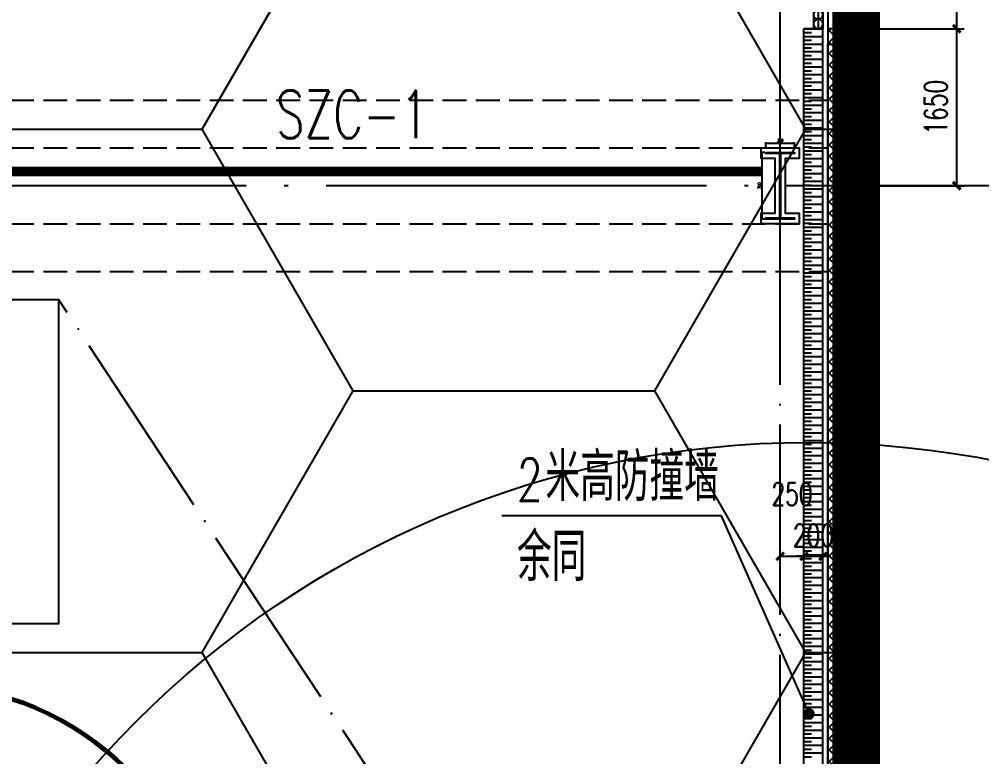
# Model space of a CAD drawing. Extents: x -821772 to -21949, y 506164 to 1049594.
# Drawn here: x -136858 to -126734, y 650570 to 658320 of the extents above; entities that cross this region are included whole.
import ezdxf
from ezdxf.enums import TextEntityAlignment as Align
from ezdxf.xclip import XClip

# ---------------------------------------------------------------- set-up
doc = ezdxf.new("R2010")
doc.units = 0
doc.header["$LTSCALE"] = 1000
doc.header["$MEASUREMENT"] = 0
doc.header["$XCLIPFRAME"] = 2
for name, pattern in [('10平面20250807_t3$0$CENTER', [2, 1.25, -0.25, 0.25, -0.25]), ('10平面20250807_t3$0$DASH', [0.35, 0.25, -0.1]), ('10平面20250807_t3$0$DOTE', [2.42, 2, -0.2, 0.02, -0.2]), ('DASH', [0.35, 0.25, -0.1])]:
    doc.linetypes.add(name, pattern=pattern)
doc.layers.get('Defpoints').update_dxf_attribs({"color": 210})
for name, color, linetype, lineweight in [('1-防火分区线', 201, 'DASH', 50), ('10平面20250807_t3$0$THIN', 8, 'Continuous', 0), ('10平面20250807_t3$0$柱间支撑', 8, '10平面20250807_t3$0$CENTER', 0)]:
    doc.layers.add(name, color=color, linetype=linetype, lineweight=lineweight)
for name, color, linetype in [('10平面20250807_t3$0$99平面图例外参$0$A-HATCH-2', 8, 'Continuous'), ('10平面20250807_t3$0$A-AXIS-DOTE', 8, '10平面20250807_t3$0$DOTE'), ('10平面20250807_t3$0$A-AXIS-DP', 8, 'Continuous'), ('10平面20250807_t3$0$A-HATCH-2', 8, 'Continuous'), ('10平面20250807_t3$0$A-HRAIL', 8, 'Continuous'), ('10平面20250807_t3$0$A-LIN-V', 8, 'Continuous'), ('10平面20250807_t3$0$A-SFCE', 8, 'Continuous'), ('10平面20250807_t3$0$A-WINDOW', 8, 'Continuous'), ('10平面20250807_t3$0$AS-COLN', 8, 'Continuous'), ('10平面20250807_t3$0$AS-WALL', 8, 'Continuous'), ('10平面20250807_t3$0$AS-结构边线层', 8, 'Continuous'), ('10平面20250807_t3$0$CURTWALL', 8, 'Continuous'), ('10平面20250807_t3$0$DIM_SYMB', 8, 'Continuous'), ('10平面20250807_t3$0$PUB_HATCH', 8, 'Continuous'), ('10平面20250807_t3$0$PUB_TEXT', 8, 'Continuous'), ('10平面20250807_t3$0$SB_ZF消火栓', 10, 'Continuous'), ('PUB_HATCH', 8, 'Continuous')]:
    doc.layers.add(name, color=color, linetype=linetype)
doc.styles.add('10平面20250807_t3$0$_TCH_DIM', font='SIMPLEX', dxfattribs={"bigfont": 'GBCBIG'})
doc.styles.add('10平面20250807_t3$0$_TCH_DIM_T3', font='SIMPLEX', dxfattribs={"width": 0.705882, "bigfont": 'GBCBIG'})
doc.styles.add('10平面20250807_t3$0$TSSD_Rein', font='tj-romans1.shx', dxfattribs={"width": 0.7, "bigfont": 'tj-hztxt.shx'})
doc.dimstyles.new('10平面20250807_t3$0$_TCH_ARCH&&10', dxfattribs={"dimtxt": 29.75, "dimasz": 10, "dimexe": 10, "dimexo": 10, "dimgap": 12.625, "dimtad": 1, "dimdec": 0, "dimzin": 0, "dimdsep": 46, "dimtxsty": '10平面20250807_t3$0$_TCH_DIM_T3', "dimblk": '10平面20250807_t3$0$_ArchTick', "dimcen": 0.09, "dimclrt": 7, "dimazin": 2, "dimtfac": 1, "dimtdec": 0, "dimtix": 1, "dimtmove": 2, "dimatfit": 3, "dimfxl": 0, "dimtolj": 1, "dimtzin": 0, "dimarcsym": 0})
doc.dimstyles.new('10平面20250807_t3$0$_TCH_ARCH&&80', dxfattribs={"dimtxt": 238, "dimasz": 80, "dimexe": 80, "dimexo": 80, "dimgap": 101, "dimtad": 1, "dimdec": 0, "dimzin": 0, "dimdsep": 46, "dimtxsty": '10平面20250807_t3$0$_TCH_DIM_T3', "dimblk": '10平面20250807_t3$0$_ArchTick', "dimcen": 0.09, "dimclrt": 7, "dimazin": 2, "dimtfac": 1, "dimtdec": 0, "dimtix": 1, "dimtmove": 2, "dimatfit": 3, "dimfxl": 0, "dimtolj": 1, "dimtzin": 0, "dimarcsym": 0})

# ---------------------------------------------------------------- blocks, each defined once
blk = doc.blocks.new('10平面20250807_t3$0$dote')
at = {"layer": '10平面20250807_t3$0$A-AXIS-DOTE'}
blk.add_line((91882.2, -264080), (91882.2, 36662.3), dxfattribs=at)
at = {"layer": '10平面20250807_t3$0$A-AXIS-DOTE', "ltscale": 2}
blk.add_line((100786.4, -148250), (-75513.6, -148250), dxfattribs=at)
blk = doc.blocks.new('10平面20250807_t3$0$43243')
at = {"layer": '10平面20250807_t3$0$AS-结构边线层'}
blk.add_lwpolyline([(-155994, 639720), (-146454, 639720), (-146454, 640170), (-144354, 640170), (-144354, 639720), (-128354, 639720), (-128354, 658060), (-128054, 658060), (-128054, 681330), (-128354, 681330), (-128354, 696460), (-128054, 696460), (-128054, 715680), (-128354, 715680), (-128354, 722920), (-128354, 722920), (-144354, 722920), (-144354, 722470), (-146454, 722470), (-146454, 722920), (-155994, 722920)], dxfattribs=at)
blk = doc.blocks.new('10平面20250807_t3$0$_ArchTick')
at = {"color": 0, "linetype": 'ByBlock', "const_width": 0.4}
blk.add_lwpolyline([(-0.5, -0.5), (0.5, 0.5)], dxfattribs=at)
blk = doc.blocks.new('*D10488')
at = {"layer": '10平面20250807_t3$0$A-AXIS-DP', "color": 0, "lineweight": -2}
for p, q in [((-195790, 766880), (-195790, 766929)), ((-195790, 766919), (-195490, 766919)), ((-195490, 766880), (-195490, 766929))]:
    blk.add_line(p, q, dxfattribs=at)
at = {"layer": 'Defpoints', "color": 0}
for p in [(-195490, 766919), (-195790, 766870), (-195490, 766870)]:
    blk.add_point(p, dxfattribs=at)
at = {"layer": '10平面20250807_t3$0$A-AXIS-DP', "color": 0, "lineweight": -2, "xscale": 10, "yscale": 10, "zscale": 10, "rotation": 180}
blk.add_blockref('10平面20250807_t3$0$_ArchTick', (-195790, 766919), dxfattribs=at)
at = {"layer": '10平面20250807_t3$0$A-AXIS-DP', "color": 0, "lineweight": -2, "xscale": 10, "yscale": 10, "zscale": 10}
blk.add_blockref('10平面20250807_t3$0$_ArchTick', (-195490, 766919), dxfattribs=at)
at = {"layer": '10平面20250807_t3$0$A-AXIS-DP', "color": 7, "insert": (-195640, 766946), "char_height": 29.8, "attachment_point": 5, "style": '10平面20250807_t3$0$_TCH_DIM_T3'}
blk.add_mtext('\\A1;300', dxfattribs=at)
blk = doc.blocks.new('*D10489')
at = {"layer": '10平面20250807_t3$0$A-AXIS-DP', "color": 0, "lineweight": -2}
for p, q in [((-195800, 766820), (-195841, 766820)), ((-195831, 766120), (-195831, 766820)), ((-195800, 766120), (-195841, 766120))]:
    blk.add_line(p, q, dxfattribs=at)
at = {"layer": 'Defpoints', "color": 0}
for p in [(-195831, 766820), (-195790, 766820), (-195790, 766120)]:
    blk.add_point(p, dxfattribs=at)
at = {"layer": '10平面20250807_t3$0$A-AXIS-DP', "color": 0, "lineweight": -2, "xscale": 10, "yscale": 10, "zscale": 10}
for p, rotation in [((-195831, 766820), 90), ((-195831, 766120), 270)]:
    blk.add_blockref('10平面20250807_t3$0$_ArchTick', p, dxfattribs=dict(at, rotation=rotation))
at = {"layer": '10平面20250807_t3$0$A-AXIS-DP', "color": 7, "insert": (-195859, 766470), "char_height": 29.8, "attachment_point": 5, "rotation": 90, "style": '10平面20250807_t3$0$_TCH_DIM_T3'}
blk.add_mtext('\\A1;700', dxfattribs=at)
blk = doc.blocks.new('10平面20250807_t3$0$w42343')
at = {"layer": '10平面20250807_t3$0$A-HATCH-2', "linetype": '10平面20250807_t3$0$DASH'}
for p, q in [((-263654.2, 657470), (-128354.2, 657470)), ((-263654.2, 656970), (-128354.2, 656970)), ((-263654.2, 656170), (-128354.2, 656170)), ((-263654.2, 655670), (-128354.2, 655670))]:
    blk.add_line(p, q, dxfattribs=at)
blk = doc.blocks.new('10平面20250807_t3$0$w4324324')
at = {"layer": '10平面20250807_t3$0$A-HATCH-2', "lineweight": 60}
for q in [(-1694760, 686605), (-1697614, 684532), (-1691907, 684532), (-1696524, 681178), (-1692997, 681178)]:
    blk.add_line((-1694760, 683605), q, dxfattribs=at)
blk.add_circle((-1694760, 683605), 3000, dxfattribs=at)
blk = doc.blocks.new('10平面20250807_t3$0$ner546')
at = {"layer": '10平面20250807_t3$0$A-LIN-V'}
blk.add_blockref('10平面20250807_t3$0$w4324324', (565280, -64744), dxfattribs=at)
blk = doc.blocks.new('10平面20250807_t3$0$23124232432')
at = {"layer": '10平面20250807_t3$0$柱间支撑', "const_width": 100}
blk.add_lwpolyline([(-129054, 656720), (-137654, 656720)], dxfattribs=at)
at = {"layer": '10平面20250807_t3$0$THIN', "style": '10平面20250807_t3$0$TSSD_Rein', "width": 0.7}
blk.add_text('SZC-1', height=500, dxfattribs=at).set_placement((-133354, 656920), align=Align.BOTTOM_CENTER)
blk = doc.blocks.new('10平面20250807_t3$0$99平面图例外参$0$$LinePat$圆环')
for points in [[(0, 150), (300, 150)], [(0, 0), (300, 0)], [(0, -150), (300, -150)]]:
    blk.add_lwpolyline(points)
at = {"color": 0}
blk.add_circle((150, 0), 150, dxfattribs=at)
blk = doc.blocks.new('10平面20250807_t3$0$99平面图例外参$0$$LinePat$填挖边坡')
at = {"color": 0}
for p, q in [((0, 0), (0, -1500)), ((300, 0), (300, -600))]:
    blk.add_line(p, q, dxfattribs=at)
at = {"layer": 'Defpoints', "color": 0}
blk.add_point((600, 0), dxfattribs=at)
blk = doc.blocks.new('10平面20250807_t3$0$34242343243')
at = {"layer": '10平面20250807_t3$0$A-LIN-V'}
for p, q in [((-128404, 658220), (-128604, 658220)), ((-128604, 643320), (-128604, 658220)), ((-128404, 643320), (-128404, 658220))]:
    blk.add_line(p, q, dxfattribs=at)
at = {"layer": '10平面20250807_t3$0$99平面图例外参$0$A-HATCH-2', "color": 203, "xscale": -0.1335125448076481, "yscale": 0.1333333333333333, "zscale": 0.1333333333333333, "rotation": 89.99999999825116}
for p in [(-128604, 658220), (-128604, 658140), (-128604, 658060), (-128604, 657980), (-128604, 657900), (-128604, 657819), (-128604, 657739), (-128604, 657659), (-128604, 657579), (-128604, 657499), (-128604, 657419), (-128604, 657339), (-128604, 657259), (-128604, 657179), (-128604, 657098), (-128604, 657018), (-128604, 656938), (-128604, 656858), (-128604, 656778), (-128604, 656698), (-128604, 656618), (-128604, 656538), (-128604, 656458), (-128604, 656378), (-128604, 656297), (-128604, 656217), (-128604, 656137), (-128604, 656057), (-128604, 655977), (-128604, 655897), (-128604, 655817), (-128604, 655737), (-128604, 655657), (-128604, 655576), (-128604, 655496), (-128604, 655416), (-128604, 655336), (-128604, 655256), (-128604, 655176), (-128604, 655096), (-128604, 655016), (-128604, 654936), (-128604, 654855), (-128604, 654775), (-128604, 654695), (-128604, 654615), (-128604, 654535), (-128604, 654455), (-128604, 654375), (-128604, 654295), (-128604, 654215), (-128604, 654135), (-128604, 654054), (-128604, 653974), (-128604, 653894), (-128604, 653814), (-128604, 653734), (-128604, 653654), (-128604, 653574), (-128604, 653494), (-128604, 653414), (-128604, 653333), (-128604, 653253), (-128604, 653173), (-128604, 653093), (-128604, 653013), (-128604, 652933), (-128604, 652853), (-128604, 652773), (-128604, 652693), (-128604, 652612), (-128604, 652532), (-128604, 652452), (-128604, 652372), (-128604, 652292), (-128604, 652212), (-128604, 652132), (-128604, 652052), (-128604, 651972), (-128604, 651892), (-128604, 651811), (-128604, 651731), (-128604, 651651), (-128604, 651571), (-128604, 651491), (-128604, 651411), (-128604, 651331), (-128604, 651251), (-128604, 651171), (-128604, 651090), (-128604, 651010), (-128604, 650930), (-128604, 650850), (-128604, 650770), (-128604, 650690), (-128604, 650610)]:
    blk.add_blockref('10平面20250807_t3$0$99平面图例外参$0$$LinePat$填挖边坡', p, dxfattribs=at)
at = {"layer": '10平面20250807_t3$0$A-HRAIL', "xscale": -0.3340611353704622, "yscale": 0.3333333333333333, "zscale": 0.3333333333333333, "rotation": 90}
for p in [(-128454, 658420), (-128454, 658320)]:
    blk.add_blockref('10平面20250807_t3$0$99平面图例外参$0$$LinePat$圆环', p, dxfattribs=at)
blk = doc.blocks.new('10平面20250807_t3$0$A$C5D961328')
at = {"layer": '10平面20250807_t3$0$A-LIN-V', "ltscale": 500}
blk.add_circle((350, 40), 10001, dxfattribs=at)
blk = doc.blocks.new('10平面20250807_t3$0$234243242332')
at = {"layer": '10平面20250807_t3$0$SB_ZF消火栓', "rotation": 90}
blk.add_blockref('10平面20250807_t3$0$A$C5D961328', (-128514, 643522), dxfattribs=at)
blk = doc.blocks.new('*D11350')
at = {"layer": '10平面20250807_t3$0$A-AXIS-DP', "color": 0, "lineweight": -2}
for p, q in [((-128854, 652300), (-128854, 652756)), ((-128604, 652300), (-128604, 652756)), ((-128854, 652676), (-128604, 652676))]:
    blk.add_line(p, q, dxfattribs=at)
at = {"layer": 'Defpoints', "color": 0}
for p in [(-128604, 652676), (-128854, 652220), (-128604, 652220)]:
    blk.add_point(p, dxfattribs=at)
at = {"layer": '10平面20250807_t3$0$A-AXIS-DP', "color": 0, "lineweight": -2, "xscale": 80, "yscale": 80, "zscale": 80, "rotation": 180}
blk.add_blockref('10平面20250807_t3$0$_ArchTick', (-128854, 652676), dxfattribs=at)
at = {"layer": '10平面20250807_t3$0$A-AXIS-DP', "color": 0, "lineweight": -2, "xscale": 80, "yscale": 80, "zscale": 80}
blk.add_blockref('10平面20250807_t3$0$_ArchTick', (-128604, 652676), dxfattribs=at)
at = {"layer": '10平面20250807_t3$0$A-AXIS-DP', "color": 7, "insert": (-128729, 653330), "char_height": 238, "attachment_point": 5, "style": '10平面20250807_t3$0$_TCH_DIM_T3'}
blk.add_mtext('\\A1;250', dxfattribs=at)
blk = doc.blocks.new('*D11351')
at = {"layer": '10平面20250807_t3$0$A-AXIS-DP', "color": 0, "lineweight": -2}
for p, q in [((-128604, 652300), (-128604, 652756)), ((-128404, 652300), (-128404, 652756)), ((-128604, 652676), (-128684, 652676)), ((-128604, 652676), (-128404, 652676)), ((-128404, 652676), (-128324, 652676))]:
    blk.add_line(p, q, dxfattribs=at)
at = {"layer": 'Defpoints', "color": 0}
for p in [(-128404, 652676), (-128604, 652220), (-128404, 652220)]:
    blk.add_point(p, dxfattribs=at)
at = {"layer": '10平面20250807_t3$0$A-AXIS-DP', "color": 0, "lineweight": -2, "xscale": 80, "yscale": 80, "zscale": 80}
blk.add_blockref('10平面20250807_t3$0$_ArchTick', (-128604, 652676), dxfattribs=at)
at = {"layer": '10平面20250807_t3$0$A-AXIS-DP', "color": 0, "lineweight": -2, "xscale": 80, "yscale": 80, "zscale": 80, "rotation": 180}
blk.add_blockref('10平面20250807_t3$0$_ArchTick', (-128404, 652676), dxfattribs=at)
at = {"layer": '10平面20250807_t3$0$A-AXIS-DP', "color": 7, "insert": (-128504, 652896), "char_height": 238, "attachment_point": 5, "style": '10平面20250807_t3$0$_TCH_DIM_T3'}
blk.add_mtext('\\A1;200', dxfattribs=at)
blk = doc.blocks.new('*D12371')
at = {"layer": '10平面20250807_t3$0$A-AXIS-DP', "color": 0, "lineweight": -2}
for p, q in [((-127880, 673070), (-126917, 673070)), ((-126997, 658220), (-126997, 673070)), ((-127880, 658220), (-126917, 658220))]:
    blk.add_line(p, q, dxfattribs=at)
at = {"layer": 'Defpoints', "color": 0}
for p in [(-127960, 673070), (-126997, 673070), (-127960, 658220)]:
    blk.add_point(p, dxfattribs=at)
at = {"layer": '10平面20250807_t3$0$A-AXIS-DP', "color": 0, "lineweight": -2, "xscale": 80, "yscale": 80, "zscale": 80}
for p, rotation in [((-126997, 673070), 90), ((-126997, 658220), 270)]:
    blk.add_blockref('10平面20250807_t3$0$_ArchTick', p, dxfattribs=dict(at, rotation=rotation))
at = {"layer": '10平面20250807_t3$0$A-AXIS-DP', "color": 7, "insert": (-127217, 665645), "char_height": 238, "attachment_point": 5, "rotation": 90, "style": '10平面20250807_t3$0$_TCH_DIM_T3'}
blk.add_mtext('\\A1;14850', dxfattribs=at)
blk = doc.blocks.new('*D12372')
at = {"layer": '10平面20250807_t3$0$A-AXIS-DP', "color": 0, "lineweight": -2}
for p, q in [((-127880, 658220), (-126917, 658220)), ((-126997, 656570), (-126997, 658220)), ((-127880, 656570), (-126917, 656570))]:
    blk.add_line(p, q, dxfattribs=at)
at = {"layer": 'Defpoints', "color": 0}
for p in [(-127960, 658220), (-126997, 658220), (-127960, 656570)]:
    blk.add_point(p, dxfattribs=at)
at = {"layer": '10平面20250807_t3$0$A-AXIS-DP', "color": 0, "lineweight": -2, "xscale": 80, "yscale": 80, "zscale": 80}
for p, rotation in [((-126997, 658220), 90), ((-126997, 656570), 270)]:
    blk.add_blockref('10平面20250807_t3$0$_ArchTick', p, dxfattribs=dict(at, rotation=rotation))
at = {"layer": '10平面20250807_t3$0$A-AXIS-DP', "color": 7, "insert": (-127217, 657395), "char_height": 238, "attachment_point": 5, "rotation": 90, "style": '10平面20250807_t3$0$_TCH_DIM_T3'}
blk.add_mtext('\\A1;1650', dxfattribs=at)
blk = doc.blocks.new('10平面20250807_t3$0$nt66')
at = {"layer": '10平面20250807_t3$0$A-HATCH-2'}
blk.add_lwpolyline([(-195840, 766870), (-195440, 766870), (-195440, 766758), (-195586, 766758), (-195586, 766182), (-195440, 766182), (-195440, 766070), (-195840, 766070), (-195840, 766182), (-195694, 766182), (-195694, 766758), (-195840, 766758)], close=True, dxfattribs=at)
at = {"layer": '10平面20250807_t3$0$AS-COLN'}
blk.add_lwpolyline([(-195790, 766820), (-195490, 766820), (-195490, 766808), (-195636, 766808), (-195636, 766132), (-195490, 766132), (-195490, 766120), (-195790, 766120), (-195790, 766132), (-195644, 766132), (-195644, 766808), (-195790, 766808)], close=True, dxfattribs=at)
at = {"layer": '10平面20250807_t3$0$A-AXIS-DP'}
for p1, p2, distance, picture, middle in [((-195790, 766870), (-195490, 766870), 48.8, '*D10488', (-195640, 766946.2)), ((-195790, 766120), (-195790, 766820), 41.2, '*D10489', (-195858.7, 766470))]:
    dim = blk.add_aligned_dim(p1=p1, p2=p2, distance=distance, dimstyle='10平面20250807_t3$0$_TCH_ARCH&&10', dxfattribs=at)
    dim.commit()
    dim.dimension.update_dxf_attribs({"geometry": picture, "text_midpoint": middle})
blk = doc.blocks.new('10平面20250807_t3$0$33333')
blk.add_blockref('10平面20250807_t3$0$nt66', (66786, -109900))
blk = doc.blocks.new('10平面20250807_t3')
at = {"layer": '10平面20250807_t3$0$PUB_HATCH'}
h = blk.add_hatch(dxfattribs=at)
h.set_pattern_fill('多孔材料', color=256, scale=30, style=0)
h.set_pattern_definition([(45, (60, 0), (-60.000061, 60.000061), []), (135, (60, 0), (-60.000061, -60.000061), [])])
h.paths.add_polyline_path([(-128354.2, 658220), (-128354.2, 639720), (-128204.2, 639620), (-128054.2, 639720), (-128054.2, 658220)])
at = {"layer": '10平面20250807_t3$0$A-AXIS-DOTE'}
blk.add_line((-128354.2, 643120), (-136440, 655370.2), dxfattribs=at)
at = {"layer": '10平面20250807_t3$0$A-SFCE'}
blk.add_lwpolyline([(-145940, 651970.2), (-136440, 651970.2), (-136440, 655370.2), (-145940, 655370.2)], close=True, dxfattribs=at)
at = {"layer": '10平面20250807_t3$0$AS-WALL'}
for p, q in [((-128354.2, 658220), (-128354.2, 639720)), ((-128054.2, 658220), (-128354.2, 658220)), ((-128054.2, 658220), (-128054.2, 639720))]:
    blk.add_line(p, q, dxfattribs=at)
at = {"layer": '10平面20250807_t3$0$CURTWALL'}
for p, q in [((-128354.2, 681170), (-128354.2, 658220)), ((-128254.2, 681170), (-128254.2, 658220)), ((-128154.2, 681170), (-128154.2, 658220)), ((-128054.2, 681170), (-128054.2, 658220)), ((-128054.2, 658220), (-128354.2, 658220))]:
    blk.add_line(p, q, dxfattribs=at)
at = {"layer": '10平面20250807_t3$0$DIM_SYMB'}
for p, q in [((-129470, 653100), (-131780, 653100)), ((-128550, 651020), (-129470, 653100))]:
    blk.add_line(p, q, dxfattribs=at)
at = {"layer": '10平面20250807_t3$0$DIM_SYMB', "const_width": 60}
blk.add_lwpolyline([(-128537.9, 650992.6, 1), (-128562.1, 651047.4, 1)], format="xyb", close=True, dxfattribs=at)
at = {"layer": '10平面20250807_t3$0$A-LIN-V', "rotation": 90.00000000000001}
blk.add_blockref('10平面20250807_t3$0$ner546', (481006.5, 1777800), dxfattribs=at)
at = {"layer": '10平面20250807_t3$0$A-WINDOW'}
for name in ['10平面20250807_t3$0$43243', '10平面20250807_t3$0$33333', '10平面20250807_t3$0$w42343']:
    blk.add_blockref(name, (0, 0), dxfattribs=at)
at = {"layer": '10平面20250807_t3$0$AS-WALL'}
blk.add_blockref('10平面20250807_t3$0$dote', (-220736.4, 804820), dxfattribs=at)
at = {"layer": '10平面20250807_t3$0$DIM_SYMB'}
blk.add_blockref('10平面20250807_t3$0$34242343243', (0, 0), dxfattribs=at)
at = {"layer": '10平面20250807_t3$0$SB_ZF消火栓', "linetype": 'Continuous'}
blk.add_blockref('10平面20250807_t3$0$234243242332', (0, 0), dxfattribs=at)
at = {"layer": '10平面20250807_t3$0$柱间支撑'}
blk.add_blockref('10平面20250807_t3$0$23124232432', (0, 0), dxfattribs=at)
at = {"layer": '10平面20250807_t3$0$PUB_TEXT', "style": '10平面20250807_t3$0$_TCH_DIM'}
for s, p in [('米高防撞墙', (-131322.5, 653257.5)), ('余同', (-131622.5, 652417.5))]:
    blk.add_text(s, height=506.38, dxfattribs=at).set_placement(p)
at = {"layer": '10平面20250807_t3$0$PUB_TEXT', "style": '10平面20250807_t3$0$_TCH_DIM', "width": 0.705882}
blk.add_text('2', height=446.2, dxfattribs=at).set_placement((-131622.5, 653257.5))
at = {"layer": '10平面20250807_t3$0$A-AXIS-DP'}
for p1, p2, distance, picture, middle in [((-127960, 658220), (-127960, 673070), -963.2, '*D12371', (-127216.8, 665645)), ((-127960, 656570), (-127960, 658220), -963.2, '*D12372', (-127216.8, 657395)), ((-128604.2, 652220), (-128404.2, 652220), 456, '*D11351', (-128504.2, 652896))]:
    dim = blk.add_aligned_dim(p1=p1, p2=p2, distance=distance, dimstyle='10平面20250807_t3$0$_TCH_ARCH&&80', dxfattribs=at)
    dim.commit()
    dim.dimension.update_dxf_attribs({"geometry": picture, "text_midpoint": middle})
dim = blk.add_linear_dim(base=(-128604.2, 652676), p1=(-128854.2, 652220), p2=(-128604.2, 652220), angle=360, dimstyle='10平面20250807_t3$0$_TCH_ARCH&&80', dxfattribs=at)
dim.commit()
dim.dimension.update_dxf_attribs({"geometry": '*D11350', "text_midpoint": (-128729.2, 653330), "dimtype": 129})

msp = doc.modelspace()

# ---------------------------------------------------------------- block references
at = {"ltscale": 100}
ref = msp.add_blockref('10平面20250807_t3', (0, 0), dxfattribs=at)
XClip(ref).set_block_clipping_path([(-386212.6353242097, 506163.79756496), (-21948.7593967821, 884998.2285294847)])

# ---------------------------------------------------------------- next in the draw order: hatches: boundary and pattern name
at = {"layer": 'PUB_HATCH', "ltscale": 5000}
h = msp.add_hatch(dxfattribs=at)
h.set_pattern_fill('HONEY', color=8, scale=2000)
h.set_pattern_definition([(0, (0, 0), (4762.5, 2749.63), [3175, -6350]), (120, (0, 0), (-4762.499, 2749.631), [3175, -6350]), (60, (0, 0), (0.0006, 5499.261), [-6350, 3175])])
h.paths.add_polyline_path([(-198854.2, 639470), (-198854.2, 639970), (-200254.2, 639970), (-200254.2, 639470), (-252854.2, 639470), (-252854.2, 639970), (-254254.2, 639970), (-254254.2, 639470), (-286054.2, 639470), (-286054.2, 657033.3), (-264595.3, 723170), (-254254.2, 723170), (-254254.2, 722670), (-252854.2, 722670), (-252854.2, 723170), (-200254.2, 723170), (-200254.2, 722670), (-198854.2, 722670), (-198854.2, 723170), (-146254.2, 723170), (-146254.2, 722670), (-144854.2, 722670), (-144854.2, 723170), (-128054.2, 723170), (-128054.2, 639470), (-144854.2, 639470), (-144854.2, 639970), (-146254.2, 639970), (-146254.2, 639470)])

# ---------------------------------------------------------------- next in the draw order: linework, layer by layer
at = {"layer": '1-防火分区线', "color": 1, "linetype": 'DASH', "ltscale": 5, "const_width": 500}
msp.add_lwpolyline([(-198854.2, 723170), (-146254.2, 723170), (-146254.2, 722670), (-144854.2, 722670), (-144854.2, 723170), (-128054.2, 723170), (-128054.2, 639470), (-144854.2, 639470), (-144854.2, 639970), (-146254.2, 639970), (-146254.2, 639470), (-198854.2, 639470)], dxfattribs=at)

doc.saveas('drawing.dxf')
